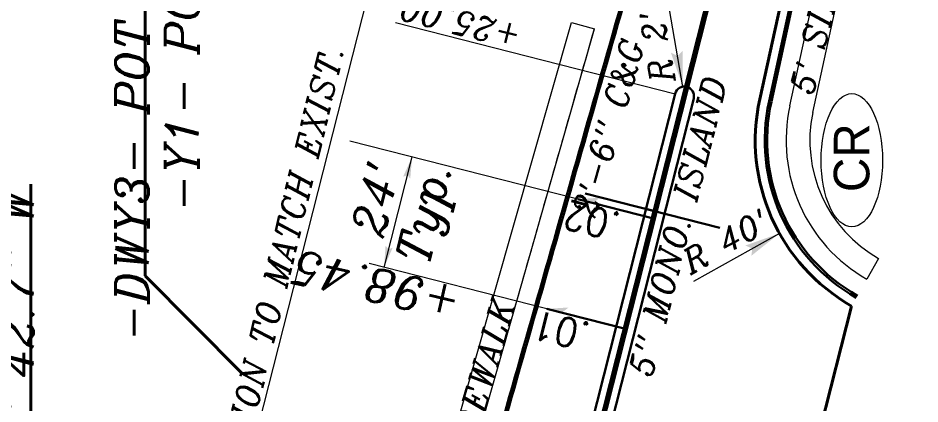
# Model space of a CAD drawing. Extents: x 2081963 to 2085386, y 738291 to 742228.
# Drawn here: x 2083579.6 to 2083769.6, y 741909.5 to 741990.7 of the extents above; entities that cross this region are included whole.
import ezdxf
from ezdxf.enums import TextEntityAlignment as Align

# ---------------------------------------------------------------- set-up
doc = ezdxf.new("R2010")
doc.units = 0
doc.header["$MEASUREMENT"] = 0
for name, color, linetype, lineweight in [('Pattern 3', 1, 'Continuous', 30), ('Prop Conc 2ft 6in Curb and Gutter', 1, 'Continuous', 30), ('Prop Conc 5in Monolithic Keyed In Island', 1, 'Continuous', 30), ('Prop Dimension', 7, 'Continuous', 13), ('Prop DSN Text', 7, 'Continuous', 30), ('Prop EOT', 3, 'Continuous', 40), ('Prop Horizontal Alignment', 2, 'Continuous', 70), ('Prop Horizontal Alignment Station Label', 2, 'Continuous', 40), ('Prop Horizontal Alignment Tick Small', 2, 'Continuous', 30), ('Prop Lane Lines', 9, 'Continuous', 13), ('Prop Superelevation  Arrow CELL', 9, 'Continuous', 30), ('Prop Superelevation Label', 9, 'Continuous', 30), ('Prop WCC CELL', 7, 'Continuous', 0)]:
    doc.layers.add(name, color=color, linetype=linetype, lineweight=lineweight)
doc.layers.add('Prop Conc 4in Sidewalk', color=51, linetype='Continuous', lineweight=13, true_color=0xffff91)
doc.styles.add('Style-ITALICS', font='ITALICS.shx')
doc.styles.add('Style-STANDARD', font='STANDARD.shx')
doc.styles.add('Style-WORKING', font='WORKING.shx')

# ---------------------------------------------------------------- blocks, each defined once
blk = doc.blocks.new('Terminator')
at = {"color": 0, "linetype": 'ByBlock', "lineweight": -2}
blk.add_solid([(-8.999982, 1.549997), (0, 0), (-7.899984, 0), (-9.049982, -1.599997)], dxfattribs=at)
blk = doc.blocks.new('*U19')
at = {"layer": 'Prop Dimension', "color": 7, "linetype": 'Continuous', "lineweight": 13}
blk.add_line((2.39937, -11.114404), (-8.805814, 6.37007), dxfattribs=at)
at = {"layer": 'Prop Dimension', "color": 1, "linetype": 'Continuous', "lineweight": 13, "xscale": 0.828706, "yscale": -0.793651, "rotation": 302.65438}
blk.add_blockref('Terminator', (2.39937, -11.114404), dxfattribs=at)
at = {"layer": 'Prop Dimension', "color": 7, "linetype": 'Continuous', "lineweight": 13, "style": 'Style-ITALICS'}
blk.add_text("R 40'", height=5, rotation=302.65438, dxfattribs=at).set_placement((0.02085, 0.179936), align=Align.MIDDLE_CENTER)
blk = doc.blocks.new('TERM')
at = {"layer": 'Prop Dimension', "color": 1, "extrusion": (0, 0, -1)}
blk.add_solid([(0.013749, 0.002253), (0, 0), (0.011997, -0.000001), (0.013748, -0.0025)], dxfattribs=at)
blk = doc.blocks.new('*U169')
at = {"layer": 'Prop Dimension', "color": 7, "linetype": 'Continuous', "lineweight": 13}
blk.add_line((5.395835, -8.258941), (2.592107, 8.012981), dxfattribs=at)
at = {"layer": 'Prop Dimension', "color": 1, "linetype": 'Continuous', "lineweight": 13, "xscale": 0.828706, "yscale": 0.793651, "rotation": 279.776333}
blk.add_blockref('Terminator', (5.395835, -8.258941), dxfattribs=at)
at = {"layer": 'Prop Dimension', "color": 7, "linetype": 'Continuous', "lineweight": 13, "style": 'Style-ITALICS'}
blk.add_text("R 2'", height=5, rotation=99.776333, dxfattribs=at).set_placement((0.000123, -0.000562), align=Align.MIDDLE_CENTER)
blk = doc.blocks.new('*U184')
at = {"layer": 'Prop WCC CELL', "color": 2, "linetype": 'Continuous', "lineweight": 13}
blk.add_ellipse((0.056185, 0.000034), major_axis=(0, 14.017505), ratio=0.462466638, dxfattribs=at)
at = {"layer": 'Prop WCC CELL', "color": 2, "linetype": 'Continuous', "lineweight": 13, "style": 'Style-WORKING', "width": 0.9985}
blk.add_text('CR', height=7.5, rotation=90.000001, dxfattribs=at).set_placement((-0.000065, 0.535469), align=Align.MIDDLE_CENTER)
blk = doc.blocks.new('SUPRT_6')
at = {"layer": 'Prop Superelevation  Arrow CELL'}
blk.add_solid([(0, 0), (-2.140677, -0.691958), (-1.609401, -0.000042)], dxfattribs=at)
blk = doc.blocks.new('SUPLT_6')
at = {"layer": 'Prop Superelevation  Arrow CELL', "extrusion": (0, 0, -1), "xscale": 1.249992, "yscale": 1.249992, "zscale": 1.249992, "rotation": 179.998534}
blk.add_blockref('SUPRT_6', (0, 0), dxfattribs=at)
blk = doc.blocks.new('*U196')
at = {"layer": 'Prop Superelevation  Arrow CELL'}
blk.add_line((8.94069, 0.71357), (-6.962593, 4.754479), dxfattribs=at)
at = {"layer": 'Prop Superelevation  Arrow CELL', "extrusion": (0, 0, -1), "xscale": 1.64042, "yscale": 1.64042, "zscale": 1.64042, "rotation": 14.280392}
blk.add_blockref('SUPLT_6', (6.962593, 4.754479), dxfattribs=at)
at = {"layer": 'Prop Superelevation Label', "style": 'Style-STANDARD'}
blk.add_text('.02', height=6, rotation=165.743265, dxfattribs=at).set_placement((-3.351759, 3.118363), align=Align.CENTER)
blk = doc.blocks.new('SUPRT_30')
at = {"layer": 'Prop Superelevation  Arrow CELL'}
blk.add_solid([(0, 0), (-2.140677, -0.691958), (-1.609401, -0.000042)], dxfattribs=at)
blk = doc.blocks.new('SUPLT_30')
at = {"layer": 'Prop Superelevation  Arrow CELL', "extrusion": (0, 0, -1), "xscale": 1.249992, "yscale": 1.249992, "zscale": 1.249992, "rotation": 179.998534}
blk.add_blockref('SUPRT_30', (0, 0), dxfattribs=at)
blk = doc.blocks.new('*U268')
at = {"layer": 'Prop Superelevation  Arrow CELL'}
blk.add_line((-7.728686, 4.757446), (8.851276, 0.544598), dxfattribs=at)
at = {"layer": 'Prop Superelevation  Arrow CELL', "extrusion": (0, 0, -1), "xscale": 1.64042, "yscale": 1.64042, "zscale": 1.64042, "rotation": 14.280392}
blk.add_blockref('SUPLT_30', (7.728686, 4.757446), dxfattribs=at)
at = {"layer": 'Prop Superelevation Label', "style": 'Style-STANDARD'}
blk.add_text('.01', height=6, rotation=165.743265, dxfattribs=at).set_placement((-3.965902, 3.082721), align=Align.CENTER)

msp = doc.modelspace()

# ---------------------------------------------------------------- linework, layer by layer
at = {"layer": 'Pattern 3'}
msp.add_line((2083699.03, 741953.84), (2083727.43, 741946.62), dxfattribs=at)
at = {"layer": 'Prop Conc 2ft 6in Curb and Gutter'}
for p, q in [((2083737.79, 741973.24), (2083753.47, 742045.27)), ((2083738.28, 741973.14), (2083753.96, 742045.16))]:
    msp.add_line(p, q, dxfattribs=at)
for radius in [38, 37.5]:
    msp.add_arc((2083774.88, 741964.95), radius, 167.4091, 240.4893, dxfattribs=at)
for points in [[(2083672.14, 741872.76), (2083674.8, 741882.07), (2083677.45, 741891.38), (2083680.11, 741900.68), (2083686.4, 741922.73), (2083692.69, 741944.78), (2083698.98, 741966.82), (2083705.27, 741988.87), (2083711.56, 742010.92), (2083717.85, 742032.96), (2083718.49, 742035.22), (2083719.14, 742037.48), (2083719.78, 742039.74)], [(2083672.62, 741872.62), (2083675.28, 741881.93), (2083677.93, 741891.24), (2083680.59, 741900.55), (2083686.88, 741922.59), (2083693.17, 741944.64), (2083699.46, 741966.69), (2083705.75, 741988.73), (2083712.04, 742010.78), (2083718.33, 742032.83), (2083718.97, 742035.09), (2083719.62, 742037.35), (2083720.26, 742039.6)]]:
    msp.add_open_spline(points, degree=3, knots=[0, 0, 0, 0, 0.25, 0.25, 0.25, 0.5, 0.5, 0.5, 0.75, 0.75, 0.75, 1, 1, 1, 1], dxfattribs=at)
at = {"layer": 'Prop Conc 4in Sidewalk', "color": 7, "linetype": 'Continuous'}
for p, q in [((2083742.19, 741972.27), (2083753.36, 742023.61)), ((2083746.99, 741970.83), (2083758.25, 742022.54)), ((2083655.11, 741845.86), (2083696.17, 741989.8)), ((2083662.31, 741852.9), (2083700.98, 741988.42)), ((2083760.84, 741940.15), (2083758.37, 741935.8))]:
    msp.add_line(p, q, dxfattribs=at)
at = {"layer": 'Prop Conc 4in Sidewalk'}
msp.add_line((2083696.17, 741989.8), (2083700.98, 741988.42), dxfattribs=at)
at = {"layer": 'Prop Conc 4in Sidewalk', "color": 7, "linetype": 'Continuous'}
for radius, start in [(33.5, 167.3804), (28.5, 168.0853)]:
    msp.add_arc((2083774.88, 741964.95), radius, start, 240.4893, dxfattribs=at)
msp.add_open_spline([(2083682.63, 741924.12), (2083686.8, 741938.72), (2083690.96, 741953.32), (2083695.13, 741967.92), (2083697.08, 741974.76), (2083699.03, 741981.59), (2083700.98, 741988.42)], degree=3, knots=[0, 0, 0, 0, 0.5, 0.5, 0.5, 1, 1, 1, 1], dxfattribs=at)
at = {"layer": 'Prop Conc 5in Monolithic Keyed In Island'}
for p, q in [((2083718.03, 741974.81), (2083680.76, 741828.12)), ((2083684.63, 741827.13), (2083721.91, 741973.82))]:
    msp.add_line(p, q, dxfattribs=at)
msp.add_arc((2083719.97, 741974.31), 2, 345.7433, 165.7433, dxfattribs=at)
at = {"layer": 'Prop Dimension'}
for p, q in [((2083614.99, 741844.83), (2083683.05, 742112.67)), ((2083659.12, 741989.77), (2083718.03, 741974.81)), ((2083697.53, 741952.62), (2083649.5, 741964.83)), ((2083656.68, 741938.24), (2083662.59, 741961.5)), ((2083690.94, 741929.54), (2083653.51, 741939.05))]:
    msp.add_line(p, q, dxfattribs=at)
at = {"layer": 'Prop EOT'}
for p, q in [((2083735.84, 741973.67), (2083751.52, 742045.69)), ((2083744.6, 741888.52), (2083755.17, 741930.14))]:
    msp.add_line(p, q, dxfattribs=at)
msp.add_arc((2083774.88, 741964.95), 40, 167.4091, 240.4893, dxfattribs=at)
at = {"layer": 'Prop Horizontal Alignment'}
msp.add_line((2083682.69, 741827.63), (2083769.58, 742169.55), dxfattribs=at)
at = {"layer": 'Prop Horizontal Alignment Station Label', "color": 2, "linetype": 'Continuous', "lineweight": 40}
for p, q in [((2083606.32, 741936.49), (2083606.32, 742061.79)), ((2083582.3, 741874.76), (2083582.3, 741955.74)), ((2083626.73, 741915.99), (2083606.32, 741936.49))]:
    msp.add_line(p, q, dxfattribs=at)
at = {"layer": 'Prop Horizontal Alignment Tick Small', "color": 2, "linetype": 'Continuous', "lineweight": 30}
msp.add_line((2083713.81, 741950.08), (2083708.96, 741951.31), dxfattribs=at)
at = {"layer": 'Prop Lane Lines'}
msp.add_arc((2083774.88, 741964.95), 40, 167.4091, 240.4893, dxfattribs=at)

# ---------------------------------------------------------------- block references
at = {"layer": 'Prop Dimension', "color": 1, "linetype": 'Continuous', "lineweight": 13}
msp.add_blockref('*U169', (2083714.23, 741984.54), dxfattribs=at)
at = {"layer": 'Prop Dimension', "color": 1, "extrusion": (0, 0, -1), "xscale": 328.083328, "yscale": 328.083328, "zscale": 328.083328, "rotation": 104.250032}
msp.add_blockref('TERM', (-2083662.59, 741961.5), dxfattribs=at)
at = {"layer": 'Prop Dimension', "color": 7, "linetype": 'Continuous', "lineweight": 13, "rotation": 86.571824}
msp.add_blockref('*U19', (2083728.73, 741943.69), dxfattribs=at)
at = {"layer": 'Prop Dimension', "color": 1, "xscale": 328.083328, "yscale": 328.083328, "zscale": 328.083328, "rotation": 255.736561}
msp.add_blockref('TERM', (2083656.68, 741938.24), dxfattribs=at)
at = {"layer": 'Prop Superelevation  Arrow CELL'}
for name, p in [('*U196', (2083704.49, 741947.87)), ('*U268', (2083698.67, 741924.78))]:
    msp.add_blockref(name, p, dxfattribs=at)
at = {"layer": 'Prop WCC CELL', "color": 2, "linetype": 'Continuous', "lineweight": 13}
msp.add_blockref('*U184', (2083755.17, 741960.8), dxfattribs=at)

# ---------------------------------------------------------------- texts
at = {"layer": 'Prop Dimension', "color": 7, "linetype": 'Continuous', "lineweight": 13, "style": 'Style-ITALICS'}
for s, rotation, p in [('+25.00', 165.7433, (2083673.38, 741992.16)), ("550' TRANSITION TO MATCH EXIST.", 76.4102, (2083632.88, 741920.64))]:
    msp.add_text(s, height=5, rotation=rotation, dxfattribs=at).set_placement(p, align=Align.CENTER)
at = {"layer": 'Prop DSN Text', "lineweight": 30, "style": 'Style-ITALICS'}
for s, rotation, p in [("5' SIDEWALK", 76.2175, (2083752.54, 741996.88)), ('2\'-6" C&G', 74.0769, (2083706.33, 741966.93)), ('5" MONO. ISLAND', 75.7433, (2083720.99, 741946.3)), ("5' SIDEWALK", 74.0769, (2083677.96, 741908.24))]:
    msp.add_text(s, height=5, rotation=rotation, dxfattribs=at).set_placement(p, align=Align.CENTER)
at = {"layer": 'Prop DSN Text', "char_height": 7, "attachment_point": 5, "line_spacing_factor": 0.9, "style": 'Style-ITALICS'}
for s, insert, rotation in [("24'\\PTyp.\\P", (2083661.13, 741950.98), 76.4819), ('+98.45', (2083654.9, 741934.53), 166.879)]:
    msp.add_mtext(s, dxfattribs=dict(at, insert=insert, rotation=rotation))
at = {"layer": 'Prop Horizontal Alignment Station Label', "color": 2, "linetype": 'Continuous', "lineweight": 40, "char_height": 7, "attachment_point": 9, "rotation": 90, "line_spacing_factor": 0.9, "style": 'Style-ITALICS'}
for s, insert in [('-DWY3- POT 10+00.00 =\\P-Y1- POT 16+00.00', (2083617.57, 742056.52)), ('S 58%%d 07\' 42.7" W', (2083582.81, 741955.06))]:
    msp.add_mtext(s, dxfattribs=dict(at, insert=insert))

doc.saveas('drawing.dxf')
